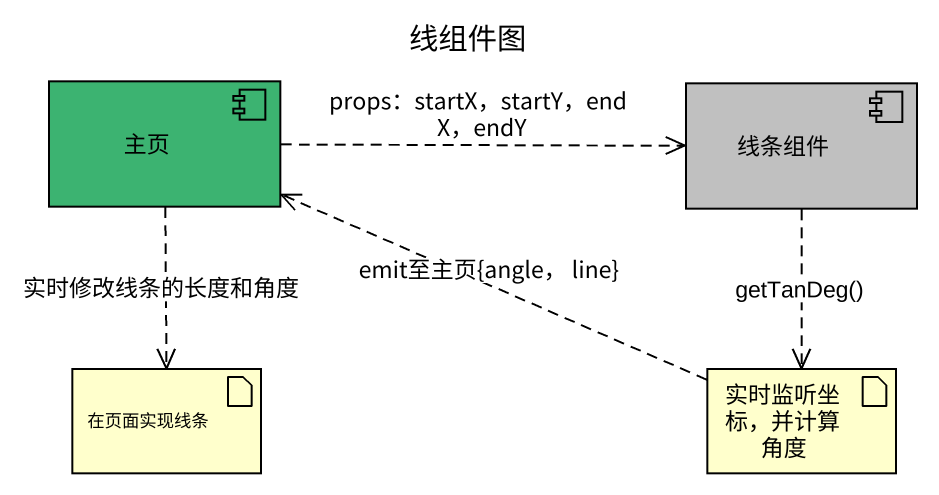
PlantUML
@startuml
title 线组件图
component 主页 #3CB371
component 线条组件 #C0C0C0
artifact 在页面实现线条
artifact "实时监听坐标，并计算角度" as 实时监听坐标_并计算角度
主页 .right.> 线条组件 : props：startX，startY，endX，endY
主页 ..> 在页面实现线条 : 实时修改线条的长度和角度
线条组件 ..> 实时监听坐标_并计算角度 : getTanDeg()
实时监听坐标_并计算角度 .left.> 主页 : emit至主页{angle， line}
@enduml
